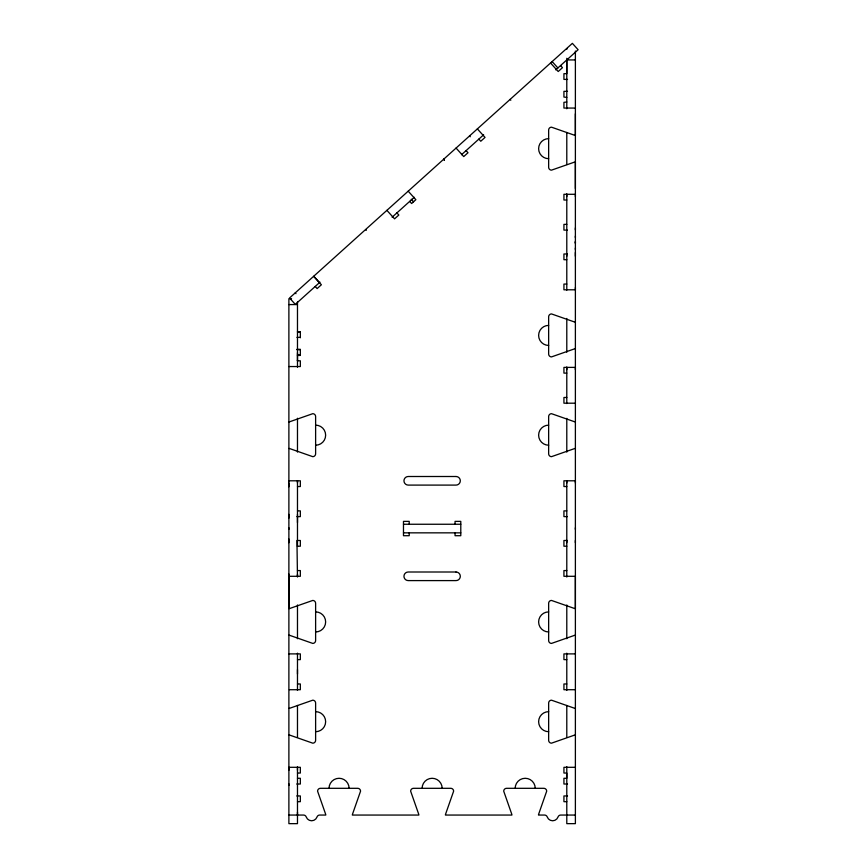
<?xml version="1.0" encoding="UTF-8"?>
<svg xmlns="http://www.w3.org/2000/svg" width="867" height="867" viewBox="0 0 867 867"><rect width="100%" height="100%" fill="white"/><g stroke="black" fill="none" stroke-linecap="round" stroke-linejoin="round"><path stroke-width="1.3" d="M288.884 574.062L288.884 608.623A2.861 2.861 0 0 0 289.697 608.504L312.759 600.441A2.861 2.861 0 0 1 315.621 603.302L315.621 640.55A2.861 2.861 0 0 1 312.759 643.412L289.697 635.338A2.861 2.861 0 0 0 288.884 635.218M288.884 785.459L288.884 783.822M288.884 770.286L288.884 767.306L300.34 767.306L300.34 773.039L297.479 773.039M288.884 483.038L288.884 823.65L297.479 823.65L297.479 766.666M288.884 542.72L288.884 538.992M288.884 529.325L288.884 527.775M288.884 518.098L288.884 514.369M288.884 486.766L288.884 298.703L291.561 298.703M297.479 770.286L297.479 767.306M297.479 674.038L297.479 669.562M297.479 546.459L297.479 480.795L297.479 483.038M297.479 522.584L297.479 514.369M288.884 366.546L300.34 366.546L300.34 360.813L297.479 360.813L297.479 352.696M566.79 542.72L566.79 540.488M566.79 483.038L566.79 480.795L566.79 577.021M566.79 369.624L566.79 367.391M566.79 256.22L566.79 253.977M566.79 196.527L566.79 194.295M566.79 164.524L566.79 132.478M566.79 102.003L563.929 102.328L563.929 108.061L575.385 108.061L575.385 51.045M566.79 97.397L563.929 97.071L563.929 91.338L567.506 91.338M575.385 59.931L566.79 59.931L566.79 73.673L563.929 73.673L563.929 79.406L567.506 79.406M575.385 256.22L575.385 252.492M575.385 242.814L575.385 241.264M575.385 196.527L575.385 194.295L563.929 194.295L563.929 200.017L566.79 200.017M575.385 542.72L575.385 540.488M575.385 529.325L575.385 527.775M575.385 483.038L575.385 480.795L563.929 480.795L563.929 486.528L566.79 486.528M575.385 369.624L575.385 367.391L563.929 367.391L563.929 373.113L566.79 373.113M575.385 249.501L575.385 248.016M575.385 243.529L575.385 242.045M575.385 237.569L575.385 236.073M575.385 229.907L575.385 227.869M575.385 188.562L575.385 113.794M319.977 282.176L295.311 304.382L289.556 297.999L572.372 43.35L578.116 49.733L555.758 69.869M392.101 217.227L414.263 197.275M461.558 154.694L483.645 134.797M567.332 48.335L566.79 49.235M566.79 224.369L563.929 224.369L563.929 230.102L567.332 230.102M567.332 253.977L563.929 253.977L563.929 259.71L566.79 259.71M566.79 284.062L563.929 284.062L563.929 289.795L575.385 289.795L575.385 287.551M288.884 304.577L297.479 304.577M297.479 331.649L300.34 331.649L300.34 337.772M297.479 332.039L300.34 332.039M296.937 337.382L300.34 337.382M296.937 349.314L300.34 349.314L300.34 355.437L297.479 355.437M296.937 349.704L300.34 349.704M297.479 355.047L300.34 355.047M566.79 397.476L563.929 397.476L563.929 403.198L575.385 403.198M288.884 480.795L300.34 480.795L300.34 486.528L297.479 486.528M297.479 510.88L300.34 510.88L300.34 516.613L296.937 516.613M566.79 510.88L563.929 510.88L563.929 516.613L567.332 516.613M403.48 524.253L460.789 524.253M403.48 532.847L460.789 532.847M567.332 540.488L563.929 540.488L563.929 546.221L566.79 546.221M297.479 546.221L300.34 546.221L300.34 540.488L296.937 540.488L297.479 577.021M297.479 570.573L300.34 570.573L300.34 576.295L288.884 576.295M566.79 570.573L563.929 570.573L563.929 576.295L575.385 576.295L575.385 608.623A2.861 2.861 0 0 1 574.572 608.504L551.51 600.441A2.861 2.861 0 0 0 548.648 603.302L548.648 640.55A2.861 2.861 0 0 0 551.51 643.412L574.572 635.338A2.861 2.861 0 0 1 575.385 635.218M288.884 653.891L300.34 653.891L300.34 659.624L297.479 659.624M575.385 653.891L563.929 653.891L563.929 659.624L566.79 659.624M297.479 683.976L300.34 683.976L300.34 689.709L289.415 689.709M566.79 683.976L563.929 683.976L563.929 689.709L575.385 689.709M575.385 767.306L563.929 767.306L563.929 773.039L566.79 773.039L566.79 778.284L563.929 778.284L563.929 784.017L567.506 784.017M297.479 778.284L300.34 778.284L300.34 784.017L296.763 784.017M296.763 795.949L300.34 795.949L300.34 801.682L297.479 801.682M567.506 795.949L563.929 795.949L563.929 801.682L566.79 801.682M288.884 815.056L303.515 815.056A2.861 2.861 0 0 1 306.224 816.963A5.733 5.733 0 0 0 317.029 816.963A2.861 2.861 0 0 1 319.728 815.056L325.764 815.056A2.861 2.861 0 0 0 325.645 814.232L317.582 791.181A2.861 2.861 0 0 1 320.443 788.309L357.692 788.309A2.861 2.861 0 0 1 360.553 791.181L352.49 814.232A2.861 2.861 0 0 0 352.37 815.056L418.837 815.056A2.861 2.861 0 0 0 418.718 814.232L410.644 791.181A2.861 2.861 0 0 1 413.516 788.309L450.753 788.309A2.861 2.861 0 0 1 453.625 791.181L445.551 814.232A2.861 2.861 0 0 0 445.432 815.056L511.898 815.056A2.861 2.861 0 0 0 511.779 814.232L503.716 791.181A2.861 2.861 0 0 1 506.577 788.309L543.826 788.309A2.861 2.861 0 0 1 546.687 791.181L538.624 814.232A2.861 2.861 0 0 0 538.505 815.056L544.541 815.056A2.861 2.861 0 0 1 547.24 816.963A5.733 5.733 0 0 0 558.045 816.963A2.861 2.861 0 0 1 560.754 815.056L575.385 815.056M560.559 65.556L562.477 67.68L558.218 71.517L550.545 62.998M552.138 61.568L557.893 67.951M510.099 99.412L510.815 100.214M477.359 128.89L485.032 137.409L480.773 141.245L478.855 139.11M469.535 135.946L470.25 136.737M466.078 150.62L467.996 152.744L463.737 156.58L456.075 148.062M443.687 159.214L444.403 160.016M443.59 159.3L444.316 160.102M408.194 191.174L415.867 199.681L411.608 203.517L409.69 201.393M411.24 199.269L413.526 201.794M396.913 212.892L398.831 215.027L394.572 218.852L386.888 210.356M365.592 229.527L366.308 230.329M319.435 282.653L313.691 276.27L321.386 284.755L317.127 288.592L315.22 286.457M295.246 292.873L295.972 293.664M566.79 59.931L566.79 108.776M297.479 360.13L297.479 360.813M297.479 574.062L297.479 576.295M297.479 812.076L297.479 815.056M575.385 108.061L575.385 135.371A2.872 2.872 0 0 1 574.572 135.252L551.51 127.178A2.861 2.861 0 0 0 548.648 130.039L548.648 167.288A2.861 2.861 0 0 0 551.51 170.149L574.572 162.086A2.861 2.861 0 0 1 575.385 161.966L575.385 823.65L566.79 823.65L566.79 766.666M566.79 58.284L566.79 60.3M566.79 193.937L566.79 290.152M566.79 318.471L566.79 352.208M566.79 367.034L566.79 403.556M566.79 418.382L566.79 452.119M566.79 604.971L566.79 638.719M566.79 653.176L566.79 690.425M566.79 705.435L566.79 737.427M455.056 524.253L455.056 521.381L460.789 521.381L460.789 535.708L455.056 535.708L455.056 532.847M409.213 524.253L409.213 521.381L403.48 521.381L403.48 535.708L409.213 535.708L409.213 532.847M297.479 301.976L297.479 367.261M297.479 418.262L297.479 452.075M297.479 604.971L297.479 638.719M297.479 653.176L297.479 690.425M297.479 705.435L297.479 737.427M288.884 421.871A2.861 2.861 0 0 0 289.697 421.752L312.759 413.689A2.861 2.861 0 0 1 315.621 416.55L315.621 453.799A2.861 2.861 0 0 1 312.759 456.66L289.697 448.586A2.872 2.872 0 0 0 288.884 448.467M315.621 425.144A10.025 10.025 0 0 1 325.645 435.169A10.025 10.025 0 0 1 315.621 445.204M575.385 448.467A2.861 2.861 0 0 0 574.572 448.586L551.51 456.66A2.861 2.861 0 0 1 548.648 453.799L548.648 416.55A2.861 2.861 0 0 1 551.51 413.689L574.572 421.752A2.872 2.872 0 0 0 575.385 421.871M575.385 348.718A2.861 2.861 0 0 0 574.572 348.837L551.51 356.901A2.861 2.861 0 0 1 548.648 354.039L548.648 316.791A2.861 2.861 0 0 1 551.51 313.93L574.572 322.004A2.872 2.872 0 0 0 575.385 322.123M575.385 708.382A2.861 2.861 0 0 1 574.572 708.263L551.51 700.189A2.861 2.861 0 0 0 548.648 703.061L548.648 740.299A2.861 2.861 0 0 0 551.51 743.171L574.572 735.097A2.861 2.861 0 0 1 575.385 734.978M288.884 734.978A2.861 2.861 0 0 1 289.697 735.097L312.759 743.171A2.861 2.861 0 0 0 315.621 740.299L315.621 703.061A2.861 2.861 0 0 0 312.759 700.189L289.697 708.263A2.861 2.861 0 0 1 288.884 708.382M315.621 711.655A10.025 10.025 0 0 1 325.645 721.68A10.025 10.025 0 0 1 315.621 731.705M315.621 611.896A10.025 10.025 0 0 1 325.645 621.921A10.025 10.025 0 0 1 315.621 631.956M329.037 788.309A10.025 10.025 0 0 1 339.073 778.284A10.025 10.025 0 0 1 349.098 788.309M422.11 788.309A10.025 10.025 0 0 1 432.134 778.284A10.025 10.025 0 0 1 442.159 788.309M515.171 788.309A10.025 10.025 0 0 1 525.207 778.284A10.025 10.025 0 0 1 535.232 788.309M548.648 445.204A10.025 10.025 0 0 1 538.624 435.169A10.025 10.025 0 0 1 548.648 425.144M548.648 345.445A10.025 10.025 0 0 1 538.624 335.421A10.025 10.025 0 0 1 548.648 325.385M548.648 158.694A10.025 10.025 0 0 1 538.624 148.669A10.025 10.025 0 0 1 548.648 138.633M548.648 731.705A10.025 10.025 0 0 1 538.624 721.68A10.025 10.025 0 0 1 548.648 711.655M548.648 631.956A10.025 10.025 0 0 1 538.624 621.921A10.025 10.025 0 0 1 548.648 611.896M456.009 476.503L408.259 476.503A4.302 4.302 0 0 0 403.957 480.795A4.302 4.302 0 0 0 408.259 485.097L456.009 485.097A4.302 4.302 0 0 0 460.312 480.795A4.302 4.302 0 0 0 456.009 476.503M456.009 572.003L408.259 572.003A4.302 4.302 0 0 0 403.957 576.295A4.302 4.302 0 0 0 408.259 580.597L456.009 580.597A4.302 4.302 0 0 0 460.312 576.295A4.302 4.302 0 0 0 456.009 572.003"/></g></svg>
